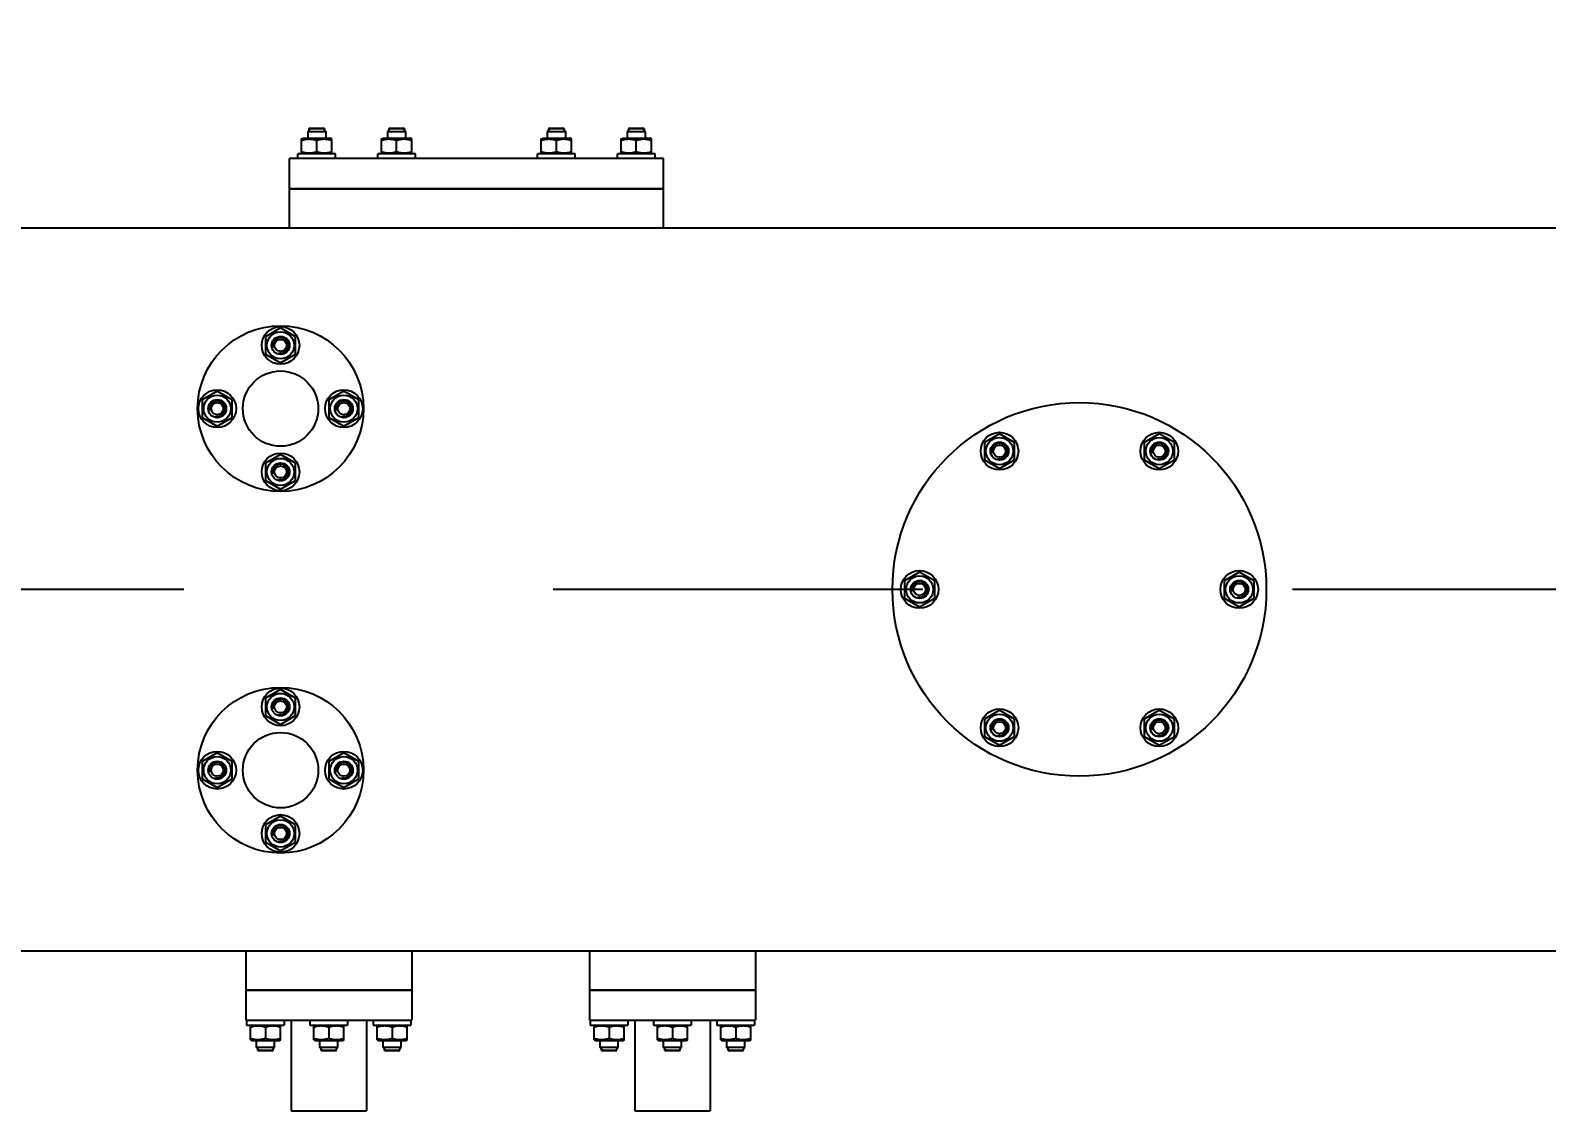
# Model space of a CAD drawing. Header units: millimetres. Extents: x 0 to 1189, y 0 to 841.
# Drawn here: x 466.48 to 486.6, y 692.27 to 706.61 of the extents above; entities that cross this region are included whole.
import ezdxf

# ---------------------------------------------------------------- set-up
doc = ezdxf.new("R2010")
doc.units = ezdxf.units.MM
doc.header["$LTSCALE"] = 65.395
doc.linetypes.add('CENTER', pattern=[0.6, 0.375, -0.075, 0.075, -0.075])
doc.layers.get('0').update_dxf_attribs({"linetype": 'CONTINUOUS'})
for name, color, linetype in [('ALL_AXIS', 7, 'CONTINUOUS'), ('ALL_CHAMFER', 7, 'CONTINUOUS'), ('ALL_DIMENSIONS', 7, 'CONTINUOUS'), ('ALL_ROUND', 7, 'CONTINUOUS')]:
    doc.layers.add(name, color=color, linetype=linetype)
doc.styles.get("Standard").update_dxf_attribs({"font": 'txt', "width": 0.7})
doc.dimstyles.new('DIMSTYLE_2', dxfattribs={"dimtxt": 3.5, "dimasz": 3, "dimexe": 0.18, "dimexo": 0.0625, "dimgap": 0.09, "dimtad": 1, "dimlfac": 25, "dimdsep": 46, "dimtxsty": 'STANDARD', "dimblk": '_FILLED', "dimblk1": '_FILLED', "dimblk2": '_FILLED', "dimcen": 0.09, "dimadec": 0, "dimazin": 0, "dimtp": 2, "dimtm": 2, "dimtfac": 1, "dimtofl": 0, "dimtmove": 0, "dimatfit": 3, "dimldrblk": '_FILLED', "dimfxl": 1, "dimtolj": 1, "dimarcsym": 0})

# ---------------------------------------------------------------- blocks, each defined once
blk = doc.blocks.new('_FILLED')
at = {"color": 0, "linetype": 'BYBLOCK'}
blk.add_solid([(0, 0), (-1, 0.1667), (-1, -0.1667)], dxfattribs=at)
blk = doc.blocks.new('*D1')
at = {"layer": 'ALL_DIMENSIONS', "color": 2, "linetype": 'CONTINUOUS'}
for p, q in [((111.762, 705.039), (111.762, 735.427)), ((976.89, 705.039), (976.89, 735.427)), ((111.762, 733.427), (544.326, 733.427)), ((976.89, 733.427), (544.326, 733.427))]:
    blk.add_line(p, q, dxfattribs=at)
at = {"layer": 'ALL_DIMENSIONS', "color": 2, "linetype": 'CONTINUOUS', "xscale": 3, "yscale": 3, "zscale": 3, "rotation": 180}
blk.add_blockref('_FILLED', (111.762, 733.427), dxfattribs=at)
at = {"layer": 'ALL_DIMENSIONS', "color": 2, "linetype": 'CONTINUOUS', "xscale": 3, "yscale": 3, "zscale": 3}
blk.add_blockref('_FILLED', (976.89, 733.427), dxfattribs=at)
blk = doc.blocks.new('*D5')
at = {"layer": 'ALL_DIMENSIONS', "color": 2, "linetype": 'CONTINUOUS'}
for p, q in [((452.402, 694.115), (452.402, 730.427)), ((692.402, 694.115), (692.402, 730.427)), ((452.402, 728.427), (572.402, 728.427)), ((692.402, 728.427), (572.402, 728.427))]:
    blk.add_line(p, q, dxfattribs=at)
at = {"layer": 'ALL_DIMENSIONS', "color": 2, "linetype": 'CONTINUOUS', "xscale": 3, "yscale": 3, "zscale": 3, "rotation": 180}
blk.add_blockref('_FILLED', (452.402, 728.427), dxfattribs=at)
at = {"layer": 'ALL_DIMENSIONS', "color": 2, "linetype": 'CONTINUOUS', "xscale": 3, "yscale": 3, "zscale": 3}
blk.add_blockref('_FILLED', (692.402, 728.427), dxfattribs=at)

msp = doc.modelspace()

# ---------------------------------------------------------------- linework, layer by layer
at = {"color": 2, "linetype": 'CONTINUOUS'}
for p, q in [((470.17907908, 705.30712965), (470.17907908, 705.28445016)), ((470.38443807, 705.30712965), (470.38443807, 705.28445016)), ((471.23907908, 705.30712965), (471.23907908, 705.28445016)), ((471.44443807, 705.30712965), (471.44443807, 705.28445016)), ((473.35907908, 705.30712965), (473.35907908, 705.28445016)), ((473.56443807, 705.30712965), (473.56443807, 705.28445016)), ((474.41907908, 705.30712965), (474.41907908, 705.28445016)), ((474.62443807, 705.30712965), (474.62443807, 705.28445016)), ((469.49907908, 693.06712965), (469.49907908, 693.08980915)), ((469.70443807, 693.06712965), (469.70443807, 693.08980915)), ((470.33907908, 693.06712965), (470.33907908, 693.08980915)), ((470.54443807, 693.06712965), (470.54443807, 693.08980915)), ((471.17907908, 693.06712965), (471.17907908, 693.08980915)), ((471.38443807, 693.06712965), (471.38443807, 693.08980915)), ((474.05907908, 693.06712965), (474.05907908, 693.08980915)), ((474.26443807, 693.06712965), (474.26443807, 693.08980915)), ((474.89907908, 693.06712965), (474.89907908, 693.08980915)), ((475.10443807, 693.06712965), (475.10443807, 693.08980915)), ((475.73907908, 693.06712965), (475.73907908, 693.08980915)), ((475.94443807, 693.06712965), (475.94443807, 693.08980915))]:
    msp.add_line(p, q, dxfattribs=at)
at = {"color": 7, "linetype": 'CONTINUOUS'}
for p, q in [((470.38443807, 705.30712965), (470.17907908, 705.30712965)), ((471.44443807, 705.30712965), (471.23907908, 705.30712965)), ((473.56443807, 705.30712965), (473.35907908, 705.30712965)), ((474.62443807, 705.30712965), (474.41907908, 705.30712965)), ((470.08175677, 705.16758161), (470.10175857, 705.17912965)), ((470.08175857, 704.98267666), (470.08175857, 705.16758265)), ((470.10175996, 705.17912965), (470.46175719, 705.17912965)), ((470.28175857, 705.00053994), (470.28175857, 705.14971937)), ((470.48176038, 705.16758161), (470.46175857, 705.17912965)), ((470.48175857, 704.98267666), (470.48175857, 705.16758265)), ((471.14175677, 705.16758161), (471.16175857, 705.17912965)), ((471.14175857, 704.98267666), (471.14175857, 705.16758265)), ((471.16175996, 705.17912965), (471.52175719, 705.17912965)), ((471.34175857, 705.00053994), (471.34175857, 705.14971937)), ((471.54176038, 705.16758161), (471.52175857, 705.17912965)), ((471.54175857, 704.98267666), (471.54175857, 705.16758265)), ((473.26175677, 705.16758161), (473.28175857, 705.17912965)), ((473.26175857, 704.98267666), (473.26175857, 705.16758265)), ((473.28175996, 705.17912965), (473.64175719, 705.17912965)), ((473.46175857, 705.00053994), (473.46175857, 705.14971937)), ((473.66176038, 705.16758161), (473.64175857, 705.17912965)), ((473.66175857, 704.98267666), (473.66175857, 705.16758265)), ((474.32175677, 705.16758161), (474.34175857, 705.17912965)), ((474.32175857, 704.98267666), (474.32175857, 705.16758265)), ((474.34175996, 705.17912965), (474.70175719, 705.17912965)), ((474.52175857, 705.00053994), (474.52175857, 705.14971937)), ((474.72176038, 705.16758161), (474.70175857, 705.17912965)), ((474.72175857, 704.98267666), (474.72175857, 705.16758265)), ((470.10175857, 704.97112965), (470.08175857, 704.98267666)), ((470.46175857, 704.97112965), (470.48175857, 704.98267666)), ((471.16175857, 704.97112965), (471.14175857, 704.98267666)), ((471.52175857, 704.97112965), (471.54175857, 704.98267666)), ((473.28175857, 704.97112965), (473.26175857, 704.98267666)), ((473.64175857, 704.97112965), (473.66175857, 704.98267666)), ((474.34175857, 704.97112965), (474.32175857, 704.98267666)), ((474.70175857, 704.97112965), (474.72175857, 704.98267666)), ((469.92177878, 704.50712965), (474.88173837, 704.50712965)), ((456.40175857, 703.98712965), (470.50768936, 703.98712965)), ((474.29582779, 703.98712965), (505.56175857, 703.98712965)), ((469.80175857, 702.65806976), (469.60175857, 702.54259971)), ((470.00175857, 702.54259971), (469.80175857, 702.65806976)), ((469.60175857, 702.54259971), (469.60175857, 702.3116596)), ((470.00175857, 702.3116596), (470.00175857, 702.54259971)), ((469.60175857, 702.3116596), (469.80175857, 702.19618955)), ((469.80175857, 702.19618955), (470.00175857, 702.3116596)), ((468.96175857, 701.81806976), (468.76175857, 701.70259971)), ((469.16175857, 701.70259971), (468.96175857, 701.81806976)), ((470.64175857, 701.81806976), (470.44175857, 701.70259971)), ((470.84175857, 701.70259971), (470.64175857, 701.81806976)), ((468.76175857, 701.70259971), (468.76175857, 701.4716596)), ((469.16175857, 701.4716596), (469.16175857, 701.70259971)), ((470.44175857, 701.70259971), (470.44175857, 701.4716596)), ((470.84175857, 701.4716596), (470.84175857, 701.70259971)), ((468.76175857, 701.4716596), (468.96175857, 701.35618955)), ((468.96175857, 701.35618955), (469.16175857, 701.4716596)), ((470.44175857, 701.4716596), (470.64175857, 701.35618955)), ((470.64175857, 701.35618955), (470.84175857, 701.4716596)), ((479.34175857, 701.25404362), (479.14175857, 701.13857356)), ((479.54175857, 701.13857356), (479.34175857, 701.25404362)), ((481.46175857, 701.25404362), (481.26175857, 701.13857356)), ((481.66175857, 701.13857356), (481.46175857, 701.25404362)), ((479.14175857, 701.13857356), (479.14175857, 700.90763346)), ((479.54175857, 700.90763346), (479.54175857, 701.13857356)), ((481.26175857, 701.13857356), (481.26175857, 700.90763346)), ((481.66175857, 700.90763346), (481.66175857, 701.13857356)), ((469.80175857, 700.97806976), (469.60175857, 700.86259971)), ((469.60175857, 700.86259971), (469.60175857, 700.6316596)), ((470.00175857, 700.86259971), (469.80175857, 700.97806976)), ((470.00175857, 700.6316596), (470.00175857, 700.86259971)), ((479.14175857, 700.90763346), (479.34175857, 700.7921634)), ((479.34175857, 700.7921634), (479.54175857, 700.90763346)), ((481.26175857, 700.90763346), (481.46175857, 700.7921634)), ((481.46175857, 700.7921634), (481.66175857, 700.90763346)), ((469.60175857, 700.6316596), (469.80175857, 700.51618955)), ((469.80175857, 700.51618955), (470.00175857, 700.6316596)), ((478.28175857, 699.41806976), (478.08175857, 699.30259971)), ((478.48175857, 699.30259971), (478.28175857, 699.41806976)), ((482.52175857, 699.41806976), (482.32175857, 699.30259971)), ((482.72175857, 699.30259971), (482.52175857, 699.41806976)), ((478.08175857, 699.30259971), (478.08175857, 699.0716596)), ((478.48175857, 699.0716596), (478.48175857, 699.30259971)), ((482.32175857, 699.30259971), (482.32175857, 699.0716596)), ((482.72175857, 699.0716596), (482.72175857, 699.30259971)), ((478.08175857, 699.0716596), (478.28175857, 698.95618955)), ((478.28175857, 698.95618955), (478.48175857, 699.0716596)), ((482.32175857, 699.0716596), (482.52175857, 698.95618955)), ((482.52175857, 698.95618955), (482.72175857, 699.0716596)), ((469.80175857, 697.85806976), (469.60175857, 697.74259971)), ((470.00175857, 697.74259971), (469.80175857, 697.85806976)), ((469.60175857, 697.74259971), (469.60175857, 697.5116596)), ((470.00175857, 697.5116596), (470.00175857, 697.74259971)), ((479.34175857, 697.5820959), (479.14175857, 697.46662585)), ((479.54175857, 697.46662585), (479.34175857, 697.5820959)), ((481.46175857, 697.5820959), (481.26175857, 697.46662585)), ((481.66175857, 697.46662585), (481.46175857, 697.5820959)), ((469.60175857, 697.5116596), (469.80175857, 697.39618955)), ((469.80175857, 697.39618955), (470.00175857, 697.5116596)), ((479.14175857, 697.46662585), (479.14175857, 697.23568574)), ((479.54175857, 697.23568574), (479.54175857, 697.46662585)), ((481.26175857, 697.46662585), (481.26175857, 697.23568574)), ((481.66175857, 697.23568574), (481.66175857, 697.46662585)), ((479.14175857, 697.23568574), (479.34175857, 697.12021569)), ((479.34175857, 697.12021569), (479.54175857, 697.23568574)), ((481.26175857, 697.23568574), (481.46175857, 697.12021569)), ((481.46175857, 697.12021569), (481.66175857, 697.23568574)), ((468.96175857, 697.01806976), (468.76175857, 696.90259971)), ((469.16175857, 696.90259971), (468.96175857, 697.01806976)), ((470.64175857, 697.01806976), (470.44175857, 696.90259971)), ((470.84175857, 696.90259971), (470.64175857, 697.01806976)), ((468.76175857, 696.90259971), (468.76175857, 696.6716596)), ((469.16175857, 696.6716596), (469.16175857, 696.90259971)), ((470.44175857, 696.90259971), (470.44175857, 696.6716596)), ((470.84175857, 696.6716596), (470.84175857, 696.90259971)), ((468.76175857, 696.6716596), (468.96175857, 696.55618955)), ((468.96175857, 696.55618955), (469.16175857, 696.6716596)), ((470.44175857, 696.6716596), (470.64175857, 696.55618955)), ((470.64175857, 696.55618955), (470.84175857, 696.6716596)), ((469.80175857, 696.17806976), (469.60175857, 696.06259971)), ((470.00175857, 696.06259971), (469.80175857, 696.17806976)), ((469.60175857, 696.06259971), (469.60175857, 695.8316596)), ((470.00175857, 695.8316596), (470.00175857, 696.06259971)), ((469.60175857, 695.8316596), (469.80175857, 695.71618955)), ((469.80175857, 695.71618955), (470.00175857, 695.8316596)), ((471.54174961, 693.86712965), (469.34176753, 693.86712965)), ((476.10174961, 693.86712965), (473.90176753, 693.86712965)), ((469.42175857, 693.40312965), (469.40175857, 693.39158265)), ((469.40175857, 693.20667666), (469.40175857, 693.39158265)), ((469.60175857, 693.37371937), (469.60175857, 693.22453994)), ((469.78175857, 693.40312965), (469.80175857, 693.39158265)), ((469.80175857, 693.20667666), (469.80175857, 693.39158265)), ((470.26175857, 693.40312965), (470.24175857, 693.39158265)), ((470.24175857, 693.20667666), (470.24175857, 693.39158265)), ((470.44175857, 693.37371937), (470.44175857, 693.22453994)), ((470.62175857, 693.40312965), (470.64175857, 693.39158265)), ((470.64175857, 693.20667666), (470.64175857, 693.39158265)), ((471.10175857, 693.40312965), (471.08175857, 693.39158265)), ((471.08175857, 693.20667666), (471.08175857, 693.39158265)), ((471.28175857, 693.37371937), (471.28175857, 693.22453994)), ((471.46175857, 693.40312965), (471.48175857, 693.39158265)), ((471.48175857, 693.20667666), (471.48175857, 693.39158265)), ((473.98175857, 693.40312965), (473.96175857, 693.39158265)), ((473.96175857, 693.20667666), (473.96175857, 693.39158265)), ((474.16175857, 693.37371937), (474.16175857, 693.22453994)), ((474.34175857, 693.40312965), (474.36175857, 693.39158265)), ((474.36175857, 693.20667666), (474.36175857, 693.39158265)), ((474.82175857, 693.40312965), (474.80175857, 693.39158265)), ((474.80175857, 693.20667666), (474.80175857, 693.39158265)), ((475.00175857, 693.37371937), (475.00175857, 693.22453994)), ((475.18175857, 693.40312965), (475.20175857, 693.39158265)), ((475.20175857, 693.20667666), (475.20175857, 693.39158265)), ((475.66175857, 693.40312965), (475.64175857, 693.39158265)), ((475.64175857, 693.20667666), (475.64175857, 693.39158265)), ((475.84175857, 693.37371937), (475.84175857, 693.22453994)), ((476.02175857, 693.40312965), (476.04175857, 693.39158265)), ((476.04175857, 693.20667666), (476.04175857, 693.39158265)), ((469.40175677, 693.2066777), (469.42175857, 693.19512965)), ((469.78175719, 693.19512965), (469.42175996, 693.19512965)), ((469.80176038, 693.2066777), (469.78175857, 693.19512965)), ((470.24175677, 693.2066777), (470.26175857, 693.19512965)), ((470.62175719, 693.19512965), (470.26175996, 693.19512965)), ((470.64176038, 693.2066777), (470.62175857, 693.19512965)), ((471.08175677, 693.2066777), (471.10175857, 693.19512965)), ((471.46175719, 693.19512965), (471.10175996, 693.19512965)), ((471.48176038, 693.2066777), (471.46175857, 693.19512965)), ((473.96175677, 693.2066777), (473.98175857, 693.19512965)), ((474.34175719, 693.19512965), (473.98175996, 693.19512965)), ((474.36176038, 693.2066777), (474.34175857, 693.19512965)), ((474.80175677, 693.2066777), (474.82175857, 693.19512965)), ((475.18175719, 693.19512965), (474.82175996, 693.19512965)), ((475.20176038, 693.2066777), (475.18175857, 693.19512965)), ((475.64175677, 693.2066777), (475.66175857, 693.19512965)), ((476.02175719, 693.19512965), (475.66175996, 693.19512965)), ((476.04176038, 693.2066777), (476.02175857, 693.19512965)), ((469.49907908, 693.06712965), (469.70443807, 693.06712965)), ((470.33907908, 693.06712965), (470.54443807, 693.06712965)), ((471.17907908, 693.06712965), (471.38443807, 693.06712965)), ((474.05907908, 693.06712965), (474.26443807, 693.06712965)), ((474.89907908, 693.06712965), (475.10443807, 693.06712965)), ((475.73907908, 693.06712965), (475.94443807, 693.06712965))]:
    msp.add_line(p, q, dxfattribs=at)
for points in [[(470.08175857, 705.14971937), (470.09228277, 705.15308744), (470.10262009, 705.15610057), (470.1127462, 705.15875573), (470.12273409, 705.16106201), (470.13264158, 705.16303023), (470.14248981, 705.16465218), (470.15231803, 705.16592604), (470.16212971, 705.16684352), (470.17194262, 705.16739617), (470.18175312, 705.16758265), (470.19156284, 705.16739662), (470.20137375, 705.16684454), (470.21118225, 705.16592795), (470.22100673, 705.16465522), (470.23085145, 705.16303461), (470.24075518, 705.161068), (470.25073589, 705.15876463), (470.26086033, 705.15611074), (470.27121031, 705.15309432), (470.28175857, 705.14971937)], [(470.28175857, 705.14971937), (470.29345671, 705.15344537), (470.30492562, 705.15673159), (470.31613046, 705.15957397), (470.32717573, 705.1619847), (470.33814885, 705.16397936), (470.34906613, 705.16554375), (470.35997342, 705.16667171), (470.37086945, 705.16735468), (470.38176964, 705.16758069), (470.39266971, 705.16735376), (470.4035655, 705.16666988), (470.41447202, 705.16554115), (470.42538761, 705.16397621), (470.43635807, 705.16198136), (470.44739919, 705.15957105), (470.45859944, 705.15672945), (470.47006428, 705.15344418), (470.48175857, 705.14971937)], [(471.14175857, 705.14971937), (471.15228277, 705.15308744), (471.16262009, 705.15610057), (471.1727462, 705.15875573), (471.18273409, 705.16106201), (471.19264158, 705.16303023), (471.20248981, 705.16465218), (471.21231803, 705.16592604), (471.22212971, 705.16684352), (471.23194262, 705.16739617), (471.24175312, 705.16758265), (471.25156284, 705.16739662), (471.26137375, 705.16684454), (471.27118225, 705.16592795), (471.28100673, 705.16465522), (471.29085145, 705.16303461), (471.30075518, 705.161068), (471.31073589, 705.15876463), (471.32086033, 705.15611074), (471.33121031, 705.15309432), (471.34175857, 705.14971937)], [(471.34175857, 705.14971937), (471.35345671, 705.15344537), (471.36492562, 705.15673159), (471.37613046, 705.15957397), (471.38717573, 705.1619847), (471.39814885, 705.16397936), (471.40906613, 705.16554375), (471.41997342, 705.16667171), (471.43086945, 705.16735468), (471.44176964, 705.16758069), (471.45266971, 705.16735376), (471.4635655, 705.16666988), (471.47447202, 705.16554115), (471.48538761, 705.16397621), (471.49635807, 705.16198136), (471.50739919, 705.15957105), (471.51859944, 705.15672945), (471.53006428, 705.15344418), (471.54175857, 705.14971937)], [(473.26175857, 705.14971937), (473.27228277, 705.15308744), (473.28262009, 705.15610057), (473.2927462, 705.15875573), (473.30273409, 705.16106201), (473.31264158, 705.16303023), (473.32248981, 705.16465218), (473.33231803, 705.16592604), (473.34212971, 705.16684352), (473.35194262, 705.16739617), (473.36175312, 705.16758265), (473.37156284, 705.16739662), (473.38137375, 705.16684454), (473.39118225, 705.16592795), (473.40100673, 705.16465522), (473.41085145, 705.16303461), (473.42075518, 705.161068), (473.43073589, 705.15876463), (473.44086033, 705.15611074), (473.45121031, 705.15309432), (473.46175857, 705.14971937)], [(473.46175857, 705.14971937), (473.47345671, 705.15344537), (473.48492562, 705.15673159), (473.49613046, 705.15957397), (473.50717573, 705.1619847), (473.51814885, 705.16397936), (473.52906613, 705.16554375), (473.53997342, 705.16667171), (473.55086945, 705.16735468), (473.56176964, 705.16758069), (473.57266971, 705.16735376), (473.5835655, 705.16666988), (473.59447202, 705.16554115), (473.60538761, 705.16397621), (473.61635807, 705.16198136), (473.62739919, 705.15957105), (473.63859944, 705.15672945), (473.65006428, 705.15344418), (473.66175857, 705.14971937)], [(474.32175857, 705.14971937), (474.33228277, 705.15308744), (474.34262009, 705.15610057), (474.3527462, 705.15875573), (474.36273409, 705.16106201), (474.37264158, 705.16303023), (474.38248981, 705.16465218), (474.39231803, 705.16592604), (474.40212971, 705.16684352), (474.41194262, 705.16739617), (474.42175312, 705.16758265), (474.43156284, 705.16739662), (474.44137375, 705.16684454), (474.45118225, 705.16592795), (474.46100673, 705.16465522), (474.47085145, 705.16303461), (474.48075518, 705.161068), (474.49073589, 705.15876463), (474.50086033, 705.15611074), (474.51121031, 705.15309432), (474.52175857, 705.14971937)], [(474.52175857, 705.14971937), (474.53345671, 705.15344537), (474.54492562, 705.15673159), (474.55613046, 705.15957397), (474.56717573, 705.1619847), (474.57814885, 705.16397936), (474.58906613, 705.16554375), (474.59997342, 705.16667171), (474.61086945, 705.16735468), (474.62176964, 705.16758069), (474.63266971, 705.16735376), (474.6435655, 705.16666988), (474.65447202, 705.16554115), (474.66538761, 705.16397621), (474.67635807, 705.16198136), (474.68739919, 705.15957105), (474.69859944, 705.15672945), (474.71006428, 705.15344418), (474.72175857, 705.14971937)], [(470.08175857, 705.00053994), (470.09489992, 704.9963781), (470.10776974, 704.99277084), (470.12032232, 704.98972203), (470.13269478, 704.98722004), (470.14500562, 704.98524766), (470.15726493, 704.98382553), (470.16952502, 704.98296692), (470.18177772, 704.98267666), (470.19402996, 704.98296869), (470.20628868, 704.98382893), (470.21854608, 704.98525248), (470.2308534, 704.98722568), (470.24321917, 704.98972739), (470.25576371, 704.99277511), (470.26862557, 704.9963806), (470.28175857, 705.00053994)], [(470.28175857, 705.00053994), (470.29489992, 704.9963781), (470.30776974, 704.99277084), (470.32032232, 704.98972203), (470.33269478, 704.98722004), (470.34500562, 704.98524766), (470.35726493, 704.98382553), (470.36952502, 704.98296692), (470.38177772, 704.98267666), (470.39402996, 704.98296869), (470.40628868, 704.98382893), (470.41854608, 704.98525248), (470.4308534, 704.98722568), (470.44321917, 704.98972739), (470.45576371, 704.99277511), (470.46862557, 704.9963806), (470.48175857, 705.00053994)], [(471.14175857, 705.00053994), (471.15489992, 704.9963781), (471.16776974, 704.99277084), (471.18032232, 704.98972203), (471.19269478, 704.98722004), (471.20500562, 704.98524766), (471.21726493, 704.98382553), (471.22952502, 704.98296692), (471.24177772, 704.98267666), (471.25402996, 704.98296869), (471.26628868, 704.98382893), (471.27854608, 704.98525248), (471.2908534, 704.98722568), (471.30321917, 704.98972739), (471.31576371, 704.99277511), (471.32862557, 704.9963806), (471.34175857, 705.00053994)], [(471.34175857, 705.00053994), (471.35489992, 704.9963781), (471.36776974, 704.99277084), (471.38032232, 704.98972203), (471.39269478, 704.98722004), (471.40500562, 704.98524766), (471.41726493, 704.98382553), (471.42952502, 704.98296692), (471.44177772, 704.98267666), (471.45402996, 704.98296869), (471.46628868, 704.98382893), (471.47854608, 704.98525248), (471.4908534, 704.98722568), (471.50321917, 704.98972739), (471.51576371, 704.99277511), (471.52862557, 704.9963806), (471.54175857, 705.00053994)], [(473.26175857, 705.00053994), (473.27489992, 704.9963781), (473.28776974, 704.99277084), (473.30032232, 704.98972203), (473.31269478, 704.98722004), (473.32500562, 704.98524766), (473.33726493, 704.98382553), (473.34952502, 704.98296692), (473.36177772, 704.98267666), (473.37402996, 704.98296869), (473.38628868, 704.98382893), (473.39854608, 704.98525248), (473.4108534, 704.98722568), (473.42321917, 704.98972739), (473.43576371, 704.99277511), (473.44862557, 704.9963806), (473.46175857, 705.00053994)], [(473.46175857, 705.00053994), (473.47489992, 704.9963781), (473.48776974, 704.99277084), (473.50032232, 704.98972203), (473.51269478, 704.98722004), (473.52500562, 704.98524766), (473.53726493, 704.98382553), (473.54952502, 704.98296692), (473.56177772, 704.98267666), (473.57402996, 704.98296869), (473.58628868, 704.98382893), (473.59854608, 704.98525248), (473.6108534, 704.98722568), (473.62321917, 704.98972739), (473.63576371, 704.99277511), (473.64862557, 704.9963806), (473.66175857, 705.00053994)], [(474.32175857, 705.00053994), (474.33489992, 704.9963781), (474.34776974, 704.99277084), (474.36032232, 704.98972203), (474.37269478, 704.98722004), (474.38500562, 704.98524766), (474.39726493, 704.98382553), (474.40952502, 704.98296692), (474.42177772, 704.98267666), (474.43402996, 704.98296869), (474.44628868, 704.98382893), (474.45854608, 704.98525248), (474.4708534, 704.98722568), (474.48321917, 704.98972739), (474.49576371, 704.99277511), (474.50862557, 704.9963806), (474.52175857, 705.00053994)], [(474.52175857, 705.00053994), (474.53489992, 704.9963781), (474.54776974, 704.99277084), (474.56032232, 704.98972203), (474.57269478, 704.98722004), (474.58500562, 704.98524766), (474.59726493, 704.98382553), (474.60952502, 704.98296692), (474.62177772, 704.98267666), (474.63402996, 704.98296869), (474.64628868, 704.98382893), (474.65854608, 704.98525248), (474.6708534, 704.98722568), (474.68321917, 704.98972739), (474.69576371, 704.99277511), (474.70862557, 704.9963806), (474.72175857, 705.00053994)], [(472.59999536, 703.9822303), (472.40083074, 703.98094426), (472.20187231, 703.9822519), (472.01164318, 703.98522479), (471.82730231, 703.98712965)], [(472.97621484, 703.98712965), (472.79084305, 703.98521296), (472.59999536, 703.9822303)], [(469.60175857, 693.37371937), (469.58861722, 693.37788121), (469.57574741, 693.38148847), (469.56319482, 693.38453728), (469.55082237, 693.38703927), (469.53851153, 693.38901164), (469.52625222, 693.39043378), (469.51399213, 693.39129239), (469.50173943, 693.39158265), (469.48948719, 693.39129061), (469.47722847, 693.39043037), (469.46497107, 693.38900682), (469.45266375, 693.38703362), (469.44029798, 693.38453192), (469.42775344, 693.3814842), (469.41489158, 693.37787871), (469.40175857, 693.37371937)], [(469.80175857, 693.37371937), (469.78861722, 693.37788121), (469.77574741, 693.38148847), (469.76319482, 693.38453728), (469.75082237, 693.38703927), (469.73851153, 693.38901164), (469.72625222, 693.39043378), (469.71399213, 693.39129239), (469.70173943, 693.39158265), (469.68948719, 693.39129061), (469.67722847, 693.39043037), (469.66497107, 693.38900682), (469.65266375, 693.38703362), (469.64029798, 693.38453192), (469.62775344, 693.3814842), (469.61489158, 693.37787871), (469.60175857, 693.37371937)], [(470.44175857, 693.37371937), (470.42861722, 693.37788121), (470.41574741, 693.38148847), (470.40319482, 693.38453728), (470.39082237, 693.38703927), (470.37851153, 693.38901164), (470.36625222, 693.39043378), (470.35399213, 693.39129239), (470.34173943, 693.39158265), (470.32948719, 693.39129061), (470.31722847, 693.39043037), (470.30497107, 693.38900682), (470.29266375, 693.38703362), (470.28029798, 693.38453192), (470.26775344, 693.3814842), (470.25489158, 693.37787871), (470.24175857, 693.37371937)], [(470.64175857, 693.37371937), (470.62861722, 693.37788121), (470.61574741, 693.38148847), (470.60319482, 693.38453728), (470.59082237, 693.38703927), (470.57851153, 693.38901164), (470.56625222, 693.39043378), (470.55399213, 693.39129239), (470.54173943, 693.39158265), (470.52948719, 693.39129061), (470.51722847, 693.39043037), (470.50497107, 693.38900682), (470.49266375, 693.38703362), (470.48029798, 693.38453192), (470.46775344, 693.3814842), (470.45489158, 693.37787871), (470.44175857, 693.37371937)], [(471.28175857, 693.37371937), (471.26861722, 693.37788121), (471.25574741, 693.38148847), (471.24319482, 693.38453728), (471.23082237, 693.38703927), (471.21851153, 693.38901164), (471.20625222, 693.39043378), (471.19399213, 693.39129239), (471.18173943, 693.39158265), (471.16948719, 693.39129061), (471.15722847, 693.39043037), (471.14497107, 693.38900682), (471.13266375, 693.38703362), (471.12029798, 693.38453192), (471.10775344, 693.3814842), (471.09489158, 693.37787871), (471.08175857, 693.37371937)], [(471.48175857, 693.37371937), (471.46861722, 693.37788121), (471.45574741, 693.38148847), (471.44319482, 693.38453728), (471.43082237, 693.38703927), (471.41851153, 693.38901164), (471.40625222, 693.39043378), (471.39399213, 693.39129239), (471.38173943, 693.39158265), (471.36948719, 693.39129061), (471.35722847, 693.39043037), (471.34497107, 693.38900682), (471.33266375, 693.38703362), (471.32029798, 693.38453192), (471.30775344, 693.3814842), (471.29489158, 693.37787871), (471.28175857, 693.37371937)], [(474.16175857, 693.37371937), (474.14861722, 693.37788121), (474.13574741, 693.38148847), (474.12319482, 693.38453728), (474.11082237, 693.38703927), (474.09851153, 693.38901164), (474.08625222, 693.39043378), (474.07399213, 693.39129239), (474.06173943, 693.39158265), (474.04948719, 693.39129061), (474.03722847, 693.39043037), (474.02497107, 693.38900682), (474.01266375, 693.38703362), (474.00029798, 693.38453192), (473.98775344, 693.3814842), (473.97489158, 693.37787871), (473.96175857, 693.37371937)], [(474.36175857, 693.37371937), (474.34861722, 693.37788121), (474.33574741, 693.38148847), (474.32319482, 693.38453728), (474.31082237, 693.38703927), (474.29851153, 693.38901164), (474.28625222, 693.39043378), (474.27399213, 693.39129239), (474.26173943, 693.39158265), (474.24948719, 693.39129061), (474.23722847, 693.39043037), (474.22497107, 693.38900682), (474.21266375, 693.38703362), (474.20029798, 693.38453192), (474.18775344, 693.3814842), (474.17489158, 693.37787871), (474.16175857, 693.37371937)], [(475.00175857, 693.37371937), (474.98861722, 693.37788121), (474.97574741, 693.38148847), (474.96319482, 693.38453728), (474.95082237, 693.38703927), (474.93851153, 693.38901164), (474.92625222, 693.39043378), (474.91399213, 693.39129239), (474.90173943, 693.39158265), (474.88948719, 693.39129061), (474.87722847, 693.39043037), (474.86497107, 693.38900682), (474.85266375, 693.38703362), (474.84029798, 693.38453192), (474.82775344, 693.3814842), (474.81489158, 693.37787871), (474.80175857, 693.37371937)], [(475.20175857, 693.37371937), (475.18861722, 693.37788121), (475.17574741, 693.38148847), (475.16319482, 693.38453728), (475.15082237, 693.38703927), (475.13851153, 693.38901164), (475.12625222, 693.39043378), (475.11399213, 693.39129239), (475.10173943, 693.39158265), (475.08948719, 693.39129061), (475.07722847, 693.39043037), (475.06497107, 693.38900682), (475.05266375, 693.38703362), (475.04029798, 693.38453192), (475.02775344, 693.3814842), (475.01489158, 693.37787871), (475.00175857, 693.37371937)], [(475.84175857, 693.37371937), (475.82861722, 693.37788121), (475.81574741, 693.38148847), (475.80319482, 693.38453728), (475.79082237, 693.38703927), (475.77851153, 693.38901164), (475.76625222, 693.39043378), (475.75399213, 693.39129239), (475.74173943, 693.39158265), (475.72948719, 693.39129061), (475.71722847, 693.39043037), (475.70497107, 693.38900682), (475.69266375, 693.38703362), (475.68029798, 693.38453192), (475.66775344, 693.3814842), (475.65489158, 693.37787871), (475.64175857, 693.37371937)], [(476.04175857, 693.37371937), (476.02861722, 693.37788121), (476.01574741, 693.38148847), (476.00319482, 693.38453728), (475.99082237, 693.38703927), (475.97851153, 693.38901164), (475.96625222, 693.39043378), (475.95399213, 693.39129239), (475.94173943, 693.39158265), (475.92948719, 693.39129061), (475.91722847, 693.39043037), (475.90497107, 693.38900682), (475.89266375, 693.38703362), (475.88029798, 693.38453192), (475.86775344, 693.3814842), (475.85489158, 693.37787871), (475.84175857, 693.37371937)], [(469.60175857, 693.22453994), (469.59006044, 693.22081394), (469.57859153, 693.21752772), (469.56738669, 693.21468534), (469.55634142, 693.21227461), (469.5453683, 693.21027995), (469.53445102, 693.20871556), (469.52354373, 693.20758759), (469.5126477, 693.20690463), (469.50174751, 693.20667862), (469.49084744, 693.20690555), (469.47995165, 693.20758942), (469.46904513, 693.20871815), (469.45812954, 693.21028309), (469.44715907, 693.21227794), (469.43611796, 693.21468826), (469.42491771, 693.21752986), (469.41345286, 693.22081513), (469.40175857, 693.22453994)], [(469.80175857, 693.22453994), (469.79123438, 693.22117187), (469.78089706, 693.21815874), (469.77077095, 693.21550358), (469.76078306, 693.2131973), (469.75087557, 693.21122908), (469.74102733, 693.20960712), (469.73119912, 693.20833326), (469.72138744, 693.20741579), (469.71157453, 693.20686313), (469.70176403, 693.20667666), (469.69195431, 693.20686268), (469.6821434, 693.20741476), (469.6723349, 693.20833135), (469.66251042, 693.20960408), (469.6526657, 693.2112247), (469.64276196, 693.2131913), (469.63278125, 693.21549467), (469.62265682, 693.21814856), (469.61230684, 693.22116499), (469.60175857, 693.22453994)], [(470.44175857, 693.22453994), (470.43006044, 693.22081394), (470.41859153, 693.21752772), (470.40738669, 693.21468534), (470.39634142, 693.21227461), (470.3853683, 693.21027995), (470.37445102, 693.20871556), (470.36354373, 693.20758759), (470.3526477, 693.20690463), (470.34174751, 693.20667862), (470.33084744, 693.20690555), (470.31995165, 693.20758942), (470.30904513, 693.20871815), (470.29812954, 693.21028309), (470.28715907, 693.21227794), (470.27611796, 693.21468826), (470.26491771, 693.21752986), (470.25345286, 693.22081513), (470.24175857, 693.22453994)], [(470.64175857, 693.22453994), (470.63123438, 693.22117187), (470.62089706, 693.21815874), (470.61077095, 693.21550358), (470.60078306, 693.2131973), (470.59087557, 693.21122908), (470.58102733, 693.20960712), (470.57119912, 693.20833326), (470.56138744, 693.20741579), (470.55157453, 693.20686313), (470.54176403, 693.20667666), (470.53195431, 693.20686268), (470.5221434, 693.20741476), (470.5123349, 693.20833135), (470.50251042, 693.20960408), (470.4926657, 693.2112247), (470.48276196, 693.2131913), (470.47278125, 693.21549467), (470.46265682, 693.21814856), (470.45230684, 693.22116499), (470.44175857, 693.22453994)], [(471.28175857, 693.22453994), (471.27006044, 693.22081394), (471.25859153, 693.21752772), (471.24738669, 693.21468534), (471.23634142, 693.21227461), (471.2253683, 693.21027995), (471.21445102, 693.20871556), (471.20354373, 693.20758759), (471.1926477, 693.20690463), (471.18174751, 693.20667862), (471.17084744, 693.20690555), (471.15995165, 693.20758942), (471.14904513, 693.20871815), (471.13812954, 693.21028309), (471.12715907, 693.21227794), (471.11611796, 693.21468826), (471.10491771, 693.21752986), (471.09345286, 693.22081513), (471.08175857, 693.22453994)], [(471.48175857, 693.22453994), (471.47123438, 693.22117187), (471.46089706, 693.21815874), (471.45077095, 693.21550358), (471.44078306, 693.2131973), (471.43087557, 693.21122908), (471.42102733, 693.20960712), (471.41119912, 693.20833326), (471.40138744, 693.20741579), (471.39157453, 693.20686313), (471.38176403, 693.20667666), (471.37195431, 693.20686268), (471.3621434, 693.20741476), (471.3523349, 693.20833135), (471.34251042, 693.20960408), (471.3326657, 693.2112247), (471.32276196, 693.2131913), (471.31278125, 693.21549467), (471.30265682, 693.21814856), (471.29230684, 693.22116499), (471.28175857, 693.22453994)], [(474.16175857, 693.22453994), (474.15006044, 693.22081394), (474.13859153, 693.21752772), (474.12738669, 693.21468534), (474.11634142, 693.21227461), (474.1053683, 693.21027995), (474.09445102, 693.20871556), (474.08354373, 693.20758759), (474.0726477, 693.20690463), (474.06174751, 693.20667862), (474.05084744, 693.20690555), (474.03995165, 693.20758942), (474.02904513, 693.20871815), (474.01812954, 693.21028309), (474.00715907, 693.21227794), (473.99611796, 693.21468826), (473.98491771, 693.21752986), (473.97345286, 693.22081513), (473.96175857, 693.22453994)], [(474.36175857, 693.22453994), (474.35123438, 693.22117187), (474.34089706, 693.21815874), (474.33077095, 693.21550358), (474.32078306, 693.2131973), (474.31087557, 693.21122908), (474.30102733, 693.20960712), (474.29119912, 693.20833326), (474.28138744, 693.20741579), (474.27157453, 693.20686313), (474.26176403, 693.20667666), (474.25195431, 693.20686268), (474.2421434, 693.20741476), (474.2323349, 693.20833135), (474.22251042, 693.20960408), (474.2126657, 693.2112247), (474.20276196, 693.2131913), (474.19278125, 693.21549467), (474.18265682, 693.21814856), (474.17230684, 693.22116499), (474.16175857, 693.22453994)], [(475.00175857, 693.22453994), (474.99006044, 693.22081394), (474.97859153, 693.21752772), (474.96738669, 693.21468534), (474.95634142, 693.21227461), (474.9453683, 693.21027995), (474.93445102, 693.20871556), (474.92354373, 693.20758759), (474.9126477, 693.20690463), (474.90174751, 693.20667862), (474.89084744, 693.20690555), (474.87995165, 693.20758942), (474.86904513, 693.20871815), (474.85812954, 693.21028309), (474.84715907, 693.21227794), (474.83611796, 693.21468826), (474.82491771, 693.21752986), (474.81345286, 693.22081513), (474.80175857, 693.22453994)], [(475.20175857, 693.22453994), (475.19123438, 693.22117187), (475.18089706, 693.21815874), (475.17077095, 693.21550358), (475.16078306, 693.2131973), (475.15087557, 693.21122908), (475.14102733, 693.20960712), (475.13119912, 693.20833326), (475.12138744, 693.20741579), (475.11157453, 693.20686313), (475.10176403, 693.20667666), (475.09195431, 693.20686268), (475.0821434, 693.20741476), (475.0723349, 693.20833135), (475.06251042, 693.20960408), (475.0526657, 693.2112247), (475.04276196, 693.2131913), (475.03278125, 693.21549467), (475.02265682, 693.21814856), (475.01230684, 693.22116499), (475.00175857, 693.22453994)], [(475.84175857, 693.22453994), (475.83006044, 693.22081394), (475.81859153, 693.21752772), (475.80738669, 693.21468534), (475.79634142, 693.21227461), (475.7853683, 693.21027995), (475.77445102, 693.20871556), (475.76354373, 693.20758759), (475.7526477, 693.20690463), (475.74174751, 693.20667862), (475.73084744, 693.20690555), (475.71995165, 693.20758942), (475.70904513, 693.20871815), (475.69812954, 693.21028309), (475.68715907, 693.21227794), (475.67611796, 693.21468826), (475.66491771, 693.21752986), (475.65345286, 693.22081513), (475.64175857, 693.22453994)], [(476.04175857, 693.22453994), (476.03123438, 693.22117187), (476.02089706, 693.21815874), (476.01077095, 693.21550358), (476.00078306, 693.2131973), (475.99087557, 693.21122908), (475.98102733, 693.20960712), (475.97119912, 693.20833326), (475.96138744, 693.20741579), (475.95157453, 693.20686313), (475.94176403, 693.20667666), (475.93195431, 693.20686268), (475.9221434, 693.20741476), (475.9123349, 693.20833135), (475.90251042, 693.20960408), (475.8926657, 693.2112247), (475.88276196, 693.2131913), (475.87278125, 693.21549467), (475.86265682, 693.21814856), (475.85230684, 693.22116499), (475.84175857, 693.22453994)]]:
    msp.add_lwpolyline(points, dxfattribs=at)
for centre in [(469.80175857, 702.42712965), (468.96175857, 701.58712965), (470.64175857, 701.58712965), (479.34175857, 701.02310351), (481.46175857, 701.02310351), (469.80175857, 700.74712965), (478.28175857, 699.18712965), (482.52175857, 699.18712965), (469.80175857, 697.62712965), (479.34175857, 697.3511558), (481.46175857, 697.3511558), (468.96175857, 696.78712965), (470.64175857, 696.78712965), (469.80175857, 695.94712965)]:
    msp.add_circle(centre, 0.18, dxfattribs=at)
at = {"color": 2, "linetype": 'CONTINUOUS'}
for centre in [(469.80175857, 702.42712965), (468.96175857, 701.58712965), (470.64175857, 701.58712965), (479.34175857, 701.02310351), (481.46175857, 701.02310351), (469.80175857, 700.74712965), (478.28175857, 699.18712965), (482.52175857, 699.18712965), (469.80175857, 697.62712965), (479.34175857, 697.3511558), (481.46175857, 697.3511558), (468.96175857, 696.78712965), (470.64175857, 696.78712965), (469.80175857, 695.94712965)]:
    msp.add_arc(centre, 0.10267949, 255, 195, dxfattribs=at)
at = {"layer": 'ALL_AXIS', "color": 7, "linetype": 'CONTINUOUS'}
for p, q in [((470.16175857, 705.26712965), (470.16175857, 705.17912965)), ((470.40175857, 705.26712965), (470.40175857, 705.17912965)), ((471.22175857, 705.26712965), (471.22175857, 705.17912965)), ((471.46175857, 705.26712965), (471.46175857, 705.17912965)), ((473.34175857, 705.26712965), (473.34175857, 705.17912965)), ((473.58175857, 705.26712965), (473.58175857, 705.17912965)), ((474.40175857, 705.26712965), (474.40175857, 705.17912965)), ((474.64175857, 705.26712965), (474.64175857, 705.17912965)), ((469.92175857, 703.98712965), (469.92175857, 704.90712965)), ((474.88175857, 704.90712965), (469.92175857, 704.90712965)), ((470.03175857, 704.90712965), (470.03175857, 704.97112965)), ((470.53175857, 704.97112965), (470.03175857, 704.97112965)), ((470.10175857, 704.97112965), (470.08175857, 704.98267666)), ((470.46175857, 704.97112965), (470.48175857, 704.98267666)), ((470.53175857, 704.90712965), (470.53175857, 704.97112965)), ((471.09175857, 704.90712965), (471.09175857, 704.97112965)), ((471.59175857, 704.97112965), (471.09175857, 704.97112965)), ((471.16175857, 704.97112965), (471.14175857, 704.98267666)), ((471.52175857, 704.97112965), (471.54175857, 704.98267666)), ((471.59175857, 704.90712965), (471.59175857, 704.97112965)), ((473.21175857, 704.90712965), (473.21175857, 704.97112965)), ((473.71175857, 704.97112965), (473.21175857, 704.97112965)), ((473.28175857, 704.97112965), (473.26175857, 704.98267666)), ((473.64175857, 704.97112965), (473.66175857, 704.98267666)), ((473.71175857, 704.90712965), (473.71175857, 704.97112965)), ((474.27175857, 704.90712965), (474.27175857, 704.97112965)), ((474.77175857, 704.97112965), (474.27175857, 704.97112965)), ((474.34175857, 704.97112965), (474.32175857, 704.98267666)), ((474.70175857, 704.97112965), (474.72175857, 704.98267666)), ((474.77175857, 704.90712965), (474.77175857, 704.97112965)), ((474.88175857, 703.98712965), (474.88175857, 704.90712965)), ((474.88175857, 704.50712965), (469.92175857, 704.50712965)), ((470.50768936, 703.98712965), (474.29582779, 703.98712965)), ((469.34175857, 694.38712965), (469.34175857, 693.46712965)), ((471.54175857, 694.38712965), (471.54175857, 693.46712965)), ((473.90175857, 694.38712965), (473.90175857, 693.46712965)), ((476.10175857, 694.38712965), (476.10175857, 693.46712965)), ((469.34175857, 693.86712965), (471.54175857, 693.86712965)), ((473.90175857, 693.86712965), (476.10175857, 693.86712965)), ((469.34175857, 693.46712965), (471.54175857, 693.46712965)), ((469.35175857, 693.46712965), (469.35175857, 693.40312965)), ((469.35175857, 693.40312965), (469.85175857, 693.40312965)), ((469.42175857, 693.40312965), (469.40175857, 693.39158265)), ((469.78175857, 693.40312965), (469.80175857, 693.39158265)), ((469.85175857, 693.46712965), (469.85175857, 693.40312965)), ((469.94175857, 693.46712965), (469.94175857, 692.26712965)), ((470.19175857, 693.46712965), (470.19175857, 693.40312965)), ((470.19175857, 693.40312965), (470.69175857, 693.40312965)), ((470.26175857, 693.40312965), (470.24175857, 693.39158265)), ((470.62175857, 693.40312965), (470.64175857, 693.39158265)), ((470.69175857, 693.46712965), (470.69175857, 693.40312965)), ((470.94175857, 693.46712965), (470.94175857, 692.26712965)), ((471.03175857, 693.46712965), (471.03175857, 693.40312965)), ((471.03175857, 693.40312965), (471.53175857, 693.40312965)), ((471.10175857, 693.40312965), (471.08175857, 693.39158265)), ((471.46175857, 693.40312965), (471.48175857, 693.39158265)), ((471.53175857, 693.46712965), (471.53175857, 693.40312965)), ((473.90175857, 693.46712965), (476.10175857, 693.46712965)), ((473.91175857, 693.46712965), (473.91175857, 693.40312965)), ((473.91175857, 693.40312965), (474.41175857, 693.40312965)), ((473.98175857, 693.40312965), (473.96175857, 693.39158265)), ((474.34175857, 693.40312965), (474.36175857, 693.39158265)), ((474.41175857, 693.46712965), (474.41175857, 693.40312965)), ((474.50175857, 693.46712965), (474.50175857, 692.26712965)), ((474.75175857, 693.46712965), (474.75175857, 693.40312965)), ((474.75175857, 693.40312965), (475.25175857, 693.40312965)), ((474.82175857, 693.40312965), (474.80175857, 693.39158265)), ((475.18175857, 693.40312965), (475.20175857, 693.39158265)), ((475.25175857, 693.46712965), (475.25175857, 693.40312965)), ((475.50175857, 693.46712965), (475.50175857, 692.26712965)), ((475.59175857, 693.46712965), (475.59175857, 693.40312965)), ((475.59175857, 693.40312965), (476.09175857, 693.40312965)), ((475.66175857, 693.40312965), (475.64175857, 693.39158265)), ((476.02175857, 693.40312965), (476.04175857, 693.39158265)), ((476.09175857, 693.46712965), (476.09175857, 693.40312965)), ((469.48175857, 693.10712965), (469.48175857, 693.19512965)), ((469.72175857, 693.10712965), (469.72175857, 693.19512965)), ((470.32175857, 693.10712965), (470.32175857, 693.19512965)), ((470.56175857, 693.10712965), (470.56175857, 693.19512965)), ((471.16175857, 693.10712965), (471.16175857, 693.19512965)), ((471.40175857, 693.10712965), (471.40175857, 693.19512965)), ((474.04175857, 693.10712965), (474.04175857, 693.19512965)), ((474.28175857, 693.10712965), (474.28175857, 693.19512965)), ((474.88175857, 693.10712965), (474.88175857, 693.19512965)), ((475.12175857, 693.10712965), (475.12175857, 693.19512965)), ((475.72175857, 693.10712965), (475.72175857, 693.19512965)), ((475.96175857, 693.10712965), (475.96175857, 693.19512965)), ((469.94175857, 692.26712965), (470.94175857, 692.26712965)), ((474.50175857, 692.26712965), (475.50175857, 692.26712965))]:
    msp.add_line(p, q, dxfattribs=at)
at = {"layer": 'ALL_AXIS', "color": 7, "linetype": 'CENTER'}
msp.add_line((978.59743447, 699.18712965), (109.76175857, 699.18712965), dxfattribs=at)
at = {"layer": 'ALL_AXIS', "color": 7, "linetype": 'CONTINUOUS'}
for centre, radius in [((469.80175857, 701.58712965), 1.1), ((469.80175857, 702.42712965), 0.25), ((469.80175857, 701.58712965), 0.5), ((468.96175857, 701.58712965), 0.25), ((470.64175857, 701.58712965), 0.25), ((480.40175857, 699.18712965), 2.48), ((479.34175857, 701.02310351), 0.25), ((481.46175857, 701.02310351), 0.25), ((469.80175857, 700.74712965), 0.25), ((478.28175857, 699.18712965), 0.25), ((482.52175857, 699.18712965), 0.25), ((469.80175857, 696.78712965), 1.1), ((469.80175857, 697.62712965), 0.25), ((479.34175857, 697.3511558), 0.25), ((481.46175857, 697.3511558), 0.25), ((469.80175857, 696.78712965), 0.5), ((468.96175857, 696.78712965), 0.25), ((470.64175857, 696.78712965), 0.25), ((469.80175857, 695.94712965), 0.25)]:
    msp.add_circle(centre, radius, dxfattribs=at)
at = {"layer": 'ALL_CHAMFER', "color": 7, "linetype": 'CONTINUOUS'}
for p, q in [((470.20175857, 705.30712965), (470.16175857, 705.26712965)), ((470.16175857, 705.26712965), (470.40175857, 705.26712965)), ((470.20175857, 705.30712965), (470.36175857, 705.30712965)), ((470.36175857, 705.30712965), (470.40175857, 705.26712965)), ((471.26175857, 705.30712965), (471.22175857, 705.26712965)), ((471.22175857, 705.26712965), (471.46175857, 705.26712965)), ((471.26175857, 705.30712965), (471.42175857, 705.30712965)), ((471.42175857, 705.30712965), (471.46175857, 705.26712965)), ((473.38175857, 705.30712965), (473.34175857, 705.26712965)), ((473.34175857, 705.26712965), (473.58175857, 705.26712965)), ((473.38175857, 705.30712965), (473.54175857, 705.30712965)), ((473.54175857, 705.30712965), (473.58175857, 705.26712965)), ((474.44175857, 705.30712965), (474.40175857, 705.26712965)), ((474.40175857, 705.26712965), (474.64175857, 705.26712965)), ((474.44175857, 705.30712965), (474.60175857, 705.30712965)), ((474.60175857, 705.30712965), (474.64175857, 705.26712965)), ((469.52175857, 693.06712965), (469.48175857, 693.10712965)), ((469.72175857, 693.10712965), (469.48175857, 693.10712965)), ((469.68175857, 693.06712965), (469.52175857, 693.06712965)), ((469.68175857, 693.06712965), (469.72175857, 693.10712965)), ((470.36175857, 693.06712965), (470.32175857, 693.10712965)), ((470.56175857, 693.10712965), (470.32175857, 693.10712965)), ((470.52175857, 693.06712965), (470.36175857, 693.06712965)), ((470.52175857, 693.06712965), (470.56175857, 693.10712965)), ((471.20175857, 693.06712965), (471.16175857, 693.10712965)), ((471.40175857, 693.10712965), (471.16175857, 693.10712965)), ((471.36175857, 693.06712965), (471.20175857, 693.06712965)), ((471.36175857, 693.06712965), (471.40175857, 693.10712965)), ((474.08175857, 693.06712965), (474.04175857, 693.10712965)), ((474.28175857, 693.10712965), (474.04175857, 693.10712965)), ((474.24175857, 693.06712965), (474.08175857, 693.06712965)), ((474.24175857, 693.06712965), (474.28175857, 693.10712965)), ((474.92175857, 693.06712965), (474.88175857, 693.10712965)), ((475.12175857, 693.10712965), (474.88175857, 693.10712965)), ((475.08175857, 693.06712965), (474.92175857, 693.06712965)), ((475.08175857, 693.06712965), (475.12175857, 693.10712965)), ((475.76175857, 693.06712965), (475.72175857, 693.10712965)), ((475.96175857, 693.10712965), (475.72175857, 693.10712965)), ((475.92175857, 693.06712965), (475.76175857, 693.06712965)), ((475.92175857, 693.06712965), (475.96175857, 693.10712965))]:
    msp.add_line(p, q, dxfattribs=at)
for centre, radius in [((469.80175857, 702.42712965), 0.12), ((469.80175857, 702.42712965), 0.08), ((468.96175857, 701.58712965), 0.12), ((468.96175857, 701.58712965), 0.08), ((470.64175857, 701.58712965), 0.12), ((470.64175857, 701.58712965), 0.08), ((479.34175857, 701.02310351), 0.12), ((479.34175857, 701.02310351), 0.08), ((481.46175857, 701.02310351), 0.12), ((481.46175857, 701.02310351), 0.08), ((469.80175857, 700.74712965), 0.12), ((469.80175857, 700.74712965), 0.08), ((478.28175857, 699.18712965), 0.12), ((478.28175857, 699.18712965), 0.08), ((482.52175857, 699.18712965), 0.12), ((482.52175857, 699.18712965), 0.08), ((469.80175857, 697.62712965), 0.12), ((469.80175857, 697.62712965), 0.08), ((479.34175857, 697.3511558), 0.12), ((479.34175857, 697.3511558), 0.08), ((481.46175857, 697.3511558), 0.12), ((481.46175857, 697.3511558), 0.08), ((468.96175857, 696.78712965), 0.12), ((468.96175857, 696.78712965), 0.08), ((470.64175857, 696.78712965), 0.12), ((470.64175857, 696.78712965), 0.08), ((469.80175857, 695.94712965), 0.12), ((469.80175857, 695.94712965), 0.08)]:
    msp.add_circle(centre, radius, dxfattribs=at)
at = {"layer": 'ALL_ROUND', "color": 7, "linetype": 'CONTINUOUS'}
for p, q in [((456.40175857, 703.98712965), (470.50768936, 703.98712965)), ((474.29582779, 703.98712965), (505.56175857, 703.98712965)), ((456.40175857, 694.38712965), (505.56175857, 694.38712965))]:
    msp.add_line(p, q, dxfattribs=at)

# ---------------------------------------------------------------- dimensions: what is measured, and where the dimension line sits
at = {"layer": 'ALL_DIMENSIONS', "color": 2, "linetype": 'CONTINUOUS'}
for base, p1, p2, picture, middle in [((976.88962893, 733.42712965), (111.76175857, 705.03912965), (976.88962893, 705.03912965), '*D1', (527.64980084, 734.30212965)), ((692.40175857, 728.42712965), (452.40175857, 694.11512965), (692.40175857, 694.11512965), '*D5', (567.50175857, 729.30212965))]:
    dim = msp.add_linear_dim(base=base, p1=p1, p2=p2, dimstyle='DIMSTYLE_2', dxfattribs=at)
    dim.commit()
    dim.dimension.update_dxf_attribs({"geometry": picture, "text_midpoint": middle, "dimtype": 160})

doc.saveas('drawing.dxf')
